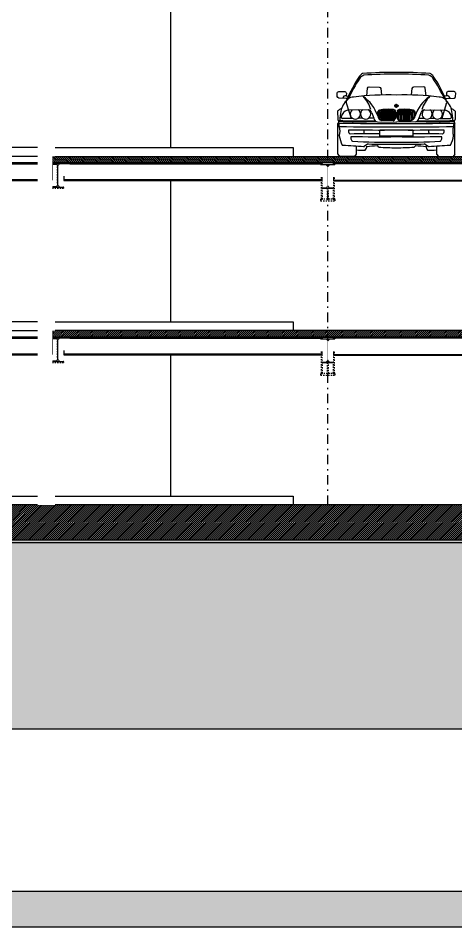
# Model space of a CAD drawing. Header units: millimetres. Extents: x -101 to 3415, y -52 to 1366.
# Drawn here: x 229.3 to 263.8, y 5.5 to 77 of the extents above; entities that cross this region are included whole.
import ezdxf

# ---------------------------------------------------------------- set-up
doc = ezdxf.new("R2010")
doc.units = ezdxf.units.MM
doc.set_wipeout_variables(frame=1)
doc.linetypes.add('DASHDOT2', pattern=[0.5, 0.25, -0.125, 0, -0.125])
doc.linetypes.add('OCULTA2', pattern=[0.3, 0.2, -0.1])
doc.layers.add('00_ARQ', color=8, linetype='Continuous')
doc.layers.add('A-ESTRUCTURA', color=6, linetype='Continuous')
pattern_1 = [(45, (-3488.39546, -6.62335), (-0.07699871, 0.07699871), [])]

# ---------------------------------------------------------------- blocks, each defined once
blk = doc.blocks.new('*U75')
at = {"linetype": 'Continuous'}
for points in [[(0.02, 0.74), (0.012, 0.751), (-0.001, 0.74)], [(0.009, 0.75), (-0.001, 0.74), (0.012, 0.751)], [(-0.001, 0.74), (0.009, 0.75), (-0.001, 0.743)], [(0.006, 0.749), (-0.001, 0.743), (0.009, 0.75)], [(-0.001, 0.743), (0.006, 0.749), (0.001, 0.745)], [(0.003, 0.747), (0.001, 0.745), (0.006, 0.749)], [(0.012, 0.751), (0.02, 0.74), (0.016, 0.752)], [(0.02, 0.752), (0.016, 0.752), (0.02, 0.74)], [(0.02, 0.726), (0.024, 0.726), (0.02, 0.74)], [(0.027, 0.727), (0.02, 0.74), (0.024, 0.726)], [(0.02, 0.74), (0.027, 0.727), (0.041, 0.74)], [(0.031, 0.728), (0.041, 0.74), (0.027, 0.727)], [(0.041, 0.74), (0.031, 0.728), (0.041, 0.738)], [(0.034, 0.73), (0.041, 0.738), (0.031, 0.728)], [(0.041, 0.738), (0.034, 0.73), (0.04, 0.736)], [(0.037, 0.731), (0.04, 0.736), (0.034, 0.73)], [(0.04, 0.736), (0.037, 0.731), (0.039, 0.733)]]:
    blk.add_solid(points, dxfattribs=at)
blk = doc.blocks.new('ff987')
at = {"ltscale": 2}
blk.add_wipeout([(737.914, 137.564), (737.914, 138.051), (737.925, 138.065), (737.923, 138.072), (737.922, 138.081), (737.923, 138.088), (737.924, 138.101), (737.92, 138.101), (737.918, 138.103), (737.915, 138.105), (737.913, 138.107), (737.912, 138.11), (737.912, 138.113), (737.913, 138.117), (737.91, 138.247), (737.919, 138.255), (737.927, 138.263), (737.935, 138.269), (737.94, 138.272), (737.951, 138.279), (737.961, 138.284), (737.974, 138.29), (737.978, 138.3), (737.983, 138.312), (737.987, 138.322), (737.991, 138.332), (737.996, 138.34), (738.001, 138.35), (738.007, 138.36), (738.014, 138.371), (738.021, 138.38), (738.028, 138.389), (738.036, 138.399), (738.044, 138.408), (738.05, 138.414), (738.054, 138.418), (738.067, 138.45), (738.047, 138.45), (737.928, 138.456), (737.924, 138.457), (737.919, 138.458), (737.915, 138.461), (737.912, 138.464), (737.909, 138.467), (737.907, 138.471), (737.905, 138.476), (737.905, 138.48), (737.903, 138.532), (737.903, 138.537), (737.904, 138.542), (737.907, 138.546), (737.91, 138.55), (737.914, 138.553), (737.918, 138.556), (737.923, 138.557), (737.928, 138.558), (738.025, 138.558), (738.03, 138.557), (738.035, 138.556), (738.039, 138.554), (738.043, 138.55), (738.047, 138.546), (738.049, 138.542), (738.05, 138.537), (738.05, 138.532), (738.049, 138.489), (738.084, 138.488), (738.119, 138.563), (738.15, 138.624), (738.166, 138.654), (738.192, 138.699), (738.23, 138.761), (738.252, 138.795), (738.258, 138.805), (738.265, 138.813), (738.271, 138.82), (738.278, 138.827), (738.285, 138.832), (738.292, 138.837), (738.301, 138.842), (738.307, 138.845), (738.311, 138.846), (738.468, 138.856), (738.506, 138.858), (738.56, 138.86), (738.613, 138.862), (738.647, 138.863), (738.692, 138.864), (738.741, 138.865), (738.777, 138.865), (738.827, 138.865), (738.861, 138.865), (738.898, 138.865), (738.96, 138.865), (738.999, 138.864), (739.039, 138.863), (739.07, 138.862), (739.11, 138.861), (739.144, 138.86), (739.18, 138.858), (739.223, 138.856), (739.264, 138.854), (739.305, 138.851), (739.361, 138.848), (739.381, 138.846), (739.386, 138.845), (739.395, 138.84), (739.404, 138.834), (739.413, 138.828), (739.421, 138.82), (739.429, 138.812), (739.434, 138.805), (739.438, 138.799), (739.445, 138.789), (739.451, 138.779), (739.456, 138.771), (739.465, 138.758), (739.473, 138.745), (739.478, 138.736), (739.485, 138.725), (739.489, 138.718), (739.495, 138.709), (739.505, 138.692), (739.513, 138.677), (739.554, 138.602), (739.594, 138.519), (739.609, 138.488), (739.644, 138.489), (739.642, 138.532), (739.642, 138.537), (739.644, 138.542), (739.646, 138.546), (739.649, 138.55), (739.653, 138.553), (739.657, 138.556), (739.662, 138.557), (739.667, 138.558), (739.765, 138.558), (739.769, 138.557), (739.774, 138.556), (739.779, 138.553), (739.783, 138.55), (739.786, 138.546), (739.788, 138.542), (739.789, 138.537), (739.79, 138.532), (739.788, 138.48), (739.787, 138.476), (739.786, 138.471), (739.784, 138.467), (739.781, 138.464), (739.777, 138.461), (739.773, 138.458), (739.769, 138.457), (739.764, 138.456), (739.646, 138.45), (739.625, 138.45), (739.638, 138.418), (739.653, 138.402), (739.662, 138.392), (739.672, 138.379), (739.681, 138.367), (739.688, 138.355), (739.698, 138.338), (739.705, 138.324), (739.71, 138.311), (739.714, 138.301), (739.716, 138.295), (739.718, 138.29), (739.729, 138.286), (739.739, 138.28), (739.745, 138.277), (739.757, 138.269), (739.763, 138.265), (739.769, 138.26), (739.776, 138.253), (739.782, 138.247), (739.78, 138.117), (739.78, 138.114), (739.78, 138.11), (739.779, 138.107), (739.777, 138.105), (739.775, 138.103), (739.772, 138.101), (739.769, 138.101), (739.77, 138.088), (739.77, 138.082), (739.77, 138.076), (739.769, 138.069), (739.767, 138.065), (739.778, 138.051), (739.778, 137.564), (739.751, 137.529), (739.514, 137.529), (739.485, 137.564), (739.485, 137.63), (739.464, 137.628), (739.447, 137.627), (739.43, 137.627), (739.413, 137.627), (739.394, 137.627), (739.369, 137.627), (739.341, 137.629), (739.337, 137.634), (739.333, 137.639), (739.33, 137.645), (739.327, 137.65), (739.326, 137.652), (739.324, 137.658), (739.322, 137.661), (739.32, 137.669), (739.319, 137.674), (739.318, 137.679), (739.317, 137.688), (739.153, 137.7), (739.128, 137.676), (739.029, 137.67), (738.971, 137.667), (738.92, 137.666), (738.872, 137.665), (738.799, 137.666), (738.735, 137.667), (738.659, 137.67), (738.564, 137.676), (738.539, 137.7), (738.375, 137.688), (738.374, 137.679), (738.373, 137.671), (738.37, 137.661), (738.367, 137.653), (738.363, 137.645), (738.357, 137.636), (738.351, 137.629), (738.32, 137.627), (738.3, 137.627), (738.273, 137.627), (738.248, 137.627), (738.228, 137.628), (738.207, 137.63), (738.207, 137.564), (738.179, 137.529), (737.942, 137.529), (737.914, 137.564), (737.914, 138.051)], dxfattribs=at)
for p, q in [((738.053, 138.365), (738.124, 138.133)), ((738.846, 138.334), (738.818, 138.334)), ((738.846, 138.353), (738.846, 138.312)), ((738.846, 138.334), (738.875, 138.334)), ((739.64, 138.365), (739.568, 138.133)), ((737.91, 138.247), (737.913, 138.117)), ((738.399, 138.271), (738.067, 138.266)), ((738.455, 138.223), (738.488, 138.135)), ((739.237, 138.223), (739.204, 138.135)), ((739.293, 138.271), (739.625, 138.266)), ((739.782, 138.247), (739.78, 138.117)), ((737.925, 138.065), (737.914, 138.051)), ((737.914, 137.564), (737.914, 138.051)), ((738.15, 138.133), (737.988, 138.133)), ((738.314, 138.134), (738.235, 138.134)), ((738.488, 138.135), (738.401, 138.134)), ((738.548, 138.077), (738.846, 138.071)), ((738.796, 138.095), (738.609, 138.098)), ((738.793, 138.107), (738.611, 138.11)), ((739.145, 138.077), (738.846, 138.071)), ((738.897, 138.095), (739.084, 138.098)), ((738.9, 138.107), (739.082, 138.11)), ((739.204, 138.135), (739.291, 138.134)), ((739.378, 138.134), (739.457, 138.134)), ((739.542, 138.133), (739.705, 138.133)), ((739.767, 138.065), (739.778, 138.051)), ((739.778, 137.564), (739.778, 138.051)), ((738.389, 137.724), (738.336, 137.684)), ((738.539, 137.7), (738.564, 137.676)), ((739.153, 137.7), (739.128, 137.676)), ((739.303, 137.724), (739.357, 137.684)), ((737.914, 137.564), (737.942, 137.529)), ((739.778, 137.564), (739.751, 137.529))]:
    blk.add_line(p, q)
for points in [[(738.374, 138.493), (738.386, 138.611, -0.39468), (738.412, 138.634), (738.574, 138.628, -0.373485), (738.598, 138.606), (738.609, 138.505)], [(739.318, 138.493), (739.306, 138.611, 0.39468), (739.28, 138.634), (739.118, 138.628, 0.373485), (739.094, 138.606), (739.084, 138.505)], [(738.047, 138.45), (737.928, 138.456, -0.388548), (737.905, 138.48), (737.903, 138.532, -0.424512), (737.928, 138.558), (738.025, 138.558, -0.427012), (738.05, 138.532), (738.049, 138.489)], [(739.646, 138.45), (739.764, 138.456, 0.388548), (739.788, 138.48), (739.79, 138.532, 0.424512), (739.765, 138.558), (739.667, 138.558, 0.427012), (739.642, 138.532), (739.644, 138.489)]]:
    blk.add_lwpolyline(points, format="xyb")
for points in [[(738.049, 138.489), (738.085, 138.488)], [(739.644, 138.489), (739.608, 138.488)], [(738.067, 138.45), (738.047, 138.45)], [(739.625, 138.45), (739.646, 138.45)], [(738.598, 138.231), (738.595, 138.136), (738.588, 138.139), (738.585, 138.231)], [(738.622, 138.242), (738.618, 138.118), (738.612, 138.12), (738.61, 138.242)], [(738.645, 138.249), (738.641, 138.116), (738.635, 138.115), (738.633, 138.249)], [(738.668, 138.249), (738.664, 138.116), (738.658, 138.115), (738.656, 138.249)], [(738.693, 138.249), (738.689, 138.116), (738.683, 138.115), (738.68, 138.249)], [(738.716, 138.249), (738.712, 138.116), (738.706, 138.115), (738.703, 138.249)], [(738.739, 138.249), (738.735, 138.116), (738.729, 138.115), (738.726, 138.249)], [(738.763, 138.249), (738.759, 138.116), (738.753, 138.115), (738.751, 138.249)], [(738.786, 138.249), (738.782, 138.116), (738.776, 138.115), (738.774, 138.249)], [(738.81, 138.243), (738.806, 138.127), (738.8, 138.124), (738.797, 138.243)], [(738.882, 138.243), (738.886, 138.127), (738.893, 138.124), (738.895, 138.243)], [(738.906, 138.249), (738.91, 138.116), (738.916, 138.115), (738.919, 138.249)], [(738.929, 138.249), (738.933, 138.116), (738.939, 138.115), (738.942, 138.249)], [(738.954, 138.249), (738.958, 138.116), (738.964, 138.115), (738.966, 138.249)], [(738.977, 138.249), (738.981, 138.116), (738.987, 138.115), (738.989, 138.249)], [(739, 138.249), (739.004, 138.116), (739.01, 138.115), (739.012, 138.249)], [(739.024, 138.249), (739.028, 138.116), (739.034, 138.115), (739.037, 138.249)], [(739.047, 138.249), (739.051, 138.116), (739.057, 138.115), (739.06, 138.249)], [(739.07, 138.242), (739.074, 138.118), (739.081, 138.12), (739.083, 138.242)], [(739.095, 138.231), (739.098, 138.136), (739.105, 138.139), (739.107, 138.231)], [(738.207, 137.691), (738.207, 137.564), (738.179, 137.529)], [(739.485, 137.691), (739.485, 137.564), (739.514, 137.529)], [(738.179, 137.529), (737.942, 137.529)], [(739.514, 137.529), (739.751, 137.529)]]:
    blk.add_lwpolyline(points)
blk.add_lwpolyline([(738.582, 137.949), (739.11, 137.949), (739.11, 137.848), (738.582, 137.848)], close=True)
for centre, radius, start, end in [((740.039, 137.618), 2.14, 146.3329, 158.0687), ((740.942, 137.059), 3.18, 147.3909, 154.3091), ((738.36, 138.731), 0.126, 115.2405, 144.0982), ((738.366, 138.699), 0.126, 107.221, 144.0982), ((738.312, 138.834), 0.0125, 94.1186, 115.2405), ((738.841, 131.486), 7.379, 89.9593, 94.1186), ((738.841, 131.458), 7.379, 89.9593, 93.9835), ((738.851, 131.486), 7.379, 85.8814, 90.0407), ((738.851, 131.458), 7.379, 86.0165, 90.0407), ((739.327, 138.699), 0.126, 35.9018, 72.779), ((739.381, 138.834), 0.0125, 64.7595, 85.8814), ((739.332, 138.731), 0.126, 35.9018, 64.7595), ((736.75, 137.059), 3.18, 25.6909, 32.6091), ((737.653, 137.618), 2.14, 21.9313, 33.6671), ((738.037, 138.445), 0.0462, 75.8682, 169.6838), ((738.164, 138.338), 0.133, 89.0771, 131.2224), ((738.69, 134.597), 3.909, 87.7127, 97.7036), ((738.166, 138.471), 8.664560171098183e-15, 100.6435, 85.2364), ((737.944, 137.962), 0.641, 19.1365, 54.427), ((737.881, 138.087), 0.59, 18.3366, 42.3268), ((739.002, 134.597), 3.909, 82.2964, 92.2873), ((739.749, 137.962), 0.641, 125.573, 160.8635), ((739.812, 138.087), 0.59, 137.6732, 161.6634), ((739.526, 138.471), 8.664560171098183e-15, 94.7636, 79.3565), ((739.528, 138.338), 0.133, 48.7776, 90.9229), ((739.655, 138.445), 0.0462, 10.3162, 104.1318), ((738.276, 138.191), 0.317, 130.2599, 170.2797), ((738.094, 138.39), 0.0489, 119.0191, 211.2062), ((739.417, 138.191), 0.317, 9.7203, 49.7401), ((739.598, 138.39), 0.0489, 328.7938, 60.9809), ((738.046, 138.114), 0.19, 112.188, 135.6351), ((738.726, 138.081), 0.78, 167.9135, 178.5574), ((738.106, 138.132), 0.139, 106.1691, 169.0578), ((738.192, 138.202), 0.0809, 126.5762, 55.287), ((738.357, 138.202), 0.0809, 123.1744, 58.6889), ((738.387, 138.201), 0.0711, 17.5293, 80.3201), ((738.64, 138.204), 0.0964, 151.9697, 198.8052), ((738.634, 138.179), 0.0855, 184.615, 252.4351), ((738.584, 138.233), 0.0327, 104.5651, 151.9697), ((738.64, 138.204), 0.0838, 151.9697, 198.8052), ((738.634, 138.179), 0.073, 184.615, 251.0589), ((738.584, 138.233), 0.0202, 104.5651, 151.9697), ((738.719, 137.347), 0.93, 85.0201, 98.8691), ((738.719, 137.347), 0.917, 85.0201, 98.8691), ((738.591, 138.231), 0.00628, 356.5519, 182.1394), ((738.616, 138.242), 0.00628, 356.5519, 182.1394), ((738.639, 138.249), 0.00628, 356.5519, 182.1394), ((738.662, 138.249), 0.00628, 356.5519, 182.1394), ((738.687, 138.249), 0.00628, 356.5519, 182.1394), ((738.71, 138.249), 0.00628, 356.5519, 182.1394), ((738.733, 138.249), 0.00628, 356.5519, 182.1394), ((738.757, 138.249), 0.00628, 356.5519, 182.1394), ((738.78, 138.249), 0.00628, 356.5519, 182.1394), ((738.757, 138.17), 0.0719, 299.2006, 11.9326), ((738.759, 138.168), 0.0824, 296.3682, 9.8995), ((738.804, 138.243), 0.00628, 356.5519, 182.1394), ((738.801, 138.239), 0.0336, 356.0682, 92.2158), ((738.801, 138.239), 0.021, 356.0682, 92.2158), ((738.725, 138.201), 0.104, 351.1326, 20.9348), ((738.741, 138.2), 0.1, 349.9164, 21.5141), ((738.951, 138.2), 0.1, 158.4859, 190.0836), ((738.933, 138.168), 0.0824, 170.1005, 243.6318), ((738.891, 138.239), 0.0336, 87.7842, 183.9318), ((738.967, 138.201), 0.104, 159.0652, 188.8674), ((738.935, 138.17), 0.0719, 168.0674, 240.7994), ((738.891, 138.239), 0.021, 87.7842, 183.9318), ((738.889, 138.243), 0.00628, 357.8606, 183.4481), ((738.973, 137.347), 0.93, 81.1309, 94.9799), ((738.973, 137.347), 0.917, 81.1309, 94.9799), ((738.912, 138.249), 0.00628, 357.8606, 183.4481), ((738.935, 138.249), 0.00628, 357.8606, 183.4481), ((738.96, 138.249), 0.00628, 357.8606, 183.4481), ((738.983, 138.249), 0.00628, 357.8606, 183.4481), ((739.006, 138.249), 0.00628, 357.8606, 183.4481), ((739.03, 138.249), 0.00628, 357.8606, 183.4481), ((739.053, 138.249), 0.00628, 357.8606, 183.4481), ((739.077, 138.242), 0.00628, 357.8606, 183.4481), ((739.058, 138.179), 0.073, 288.9411, 355.385), ((739.058, 138.179), 0.0855, 287.5649, 355.385), ((739.101, 138.231), 0.00628, 357.8606, 183.4481), ((739.108, 138.233), 0.0202, 28.0303, 75.4349), ((739.108, 138.233), 0.0327, 28.0303, 75.4349), ((739.052, 138.204), 0.0838, 341.1948, 28.0303), ((739.052, 138.204), 0.0964, 341.1948, 28.0303), ((739.305, 138.201), 0.0711, 99.6799, 162.4707), ((739.335, 138.202), 0.0809, 121.3111, 56.8256), ((739.5, 138.202), 0.0809, 124.713, 53.4238), ((739.587, 138.132), 0.139, 10.9422, 73.8309), ((739.646, 138.114), 0.19, 44.3649, 67.812), ((738.966, 138.081), 0.78, 1.4426, 12.0865), ((737.924, 138.113), 0.0119, 160.1924, 267.2309), ((737.962, 138.081), 0.0395, 168.9451, 215.0286), ((738.246, 143.852), 5.773, 266.789, 272.719), ((738.246, 143.852), 5.76, 266.789, 272.576), ((738.048, 138.047), 0.119, 174.7099, 200.7516), ((738.612, 177.634), 39.582, 269.0114, 270.3387), ((737.988, 138.152), 0.0195, 159.8292, 269.605), ((738.552, 138.141), 0.0642, 185.9358, 266.1092), ((739.08, 177.634), 39.582, 269.6613, 270.9886), ((739.14, 138.141), 0.0642, 273.8908, 354.0642), ((739.446, 143.852), 5.773, 267.281, 273.211), ((739.446, 143.852), 5.76, 267.424, 273.211), ((739.705, 138.152), 0.0195, 270.395, 20.1708), ((739.644, 138.047), 0.119, 339.2484, 5.2901), ((739.731, 138.081), 0.0395, 324.9714, 11.0549), ((739.768, 138.113), 0.0119, 272.7691, 19.8076), ((737.751, 137.929), 0.2, 338.0176, 22.0188), ((738.615, 177.58), 39.582, 269.0177, 270.3345), ((738.126, 137.926), 0.0436, 170.4848, 252.96), ((738.123, 137.927), 0.0405, 142.7978, 171.5357), ((738.619, 177.53), 39.582, 269.2346, 270.3283), ((738.666, 107.924), 29.965, 90.1604, 91.057), ((738.241, 137.925), 0.0943, 336.4612, 16.3888), ((739.077, 177.58), 39.582, 269.6655, 270.9823), ((739.073, 177.53), 39.582, 269.6717, 270.7654), ((739.027, 107.924), 29.965, 88.943, 89.8396), ((739.452, 137.925), 0.0943, 163.6112, 203.5388), ((739.566, 137.926), 0.0436, 287.04, 9.5152), ((739.569, 137.927), 0.0405, 8.4643, 37.2022), ((739.942, 137.929), 0.2, 157.9812, 201.9824), ((738.373, 137.92), 0.441, 188.513, 208.537), ((738.168, 137.821), 0.0477, 147.1823, 193.6801), ((738.204, 137.833), 0.0855, 195.7325, 229.5268), ((738.54, 149.909), 12.069, 268.0454, 271.4552), ((738.738, 149.823), 12.069, 267.1876, 270.5115), ((739.153, 149.909), 12.069, 268.5448, 271.9546), ((738.954, 149.823), 12.069, 269.4885, 272.8124), ((739.488, 137.833), 0.0855, 310.4732, 344.2675), ((739.524, 137.821), 0.0477, 346.3199, 32.8177), ((739.32, 137.92), 0.441, 331.463, 351.487), ((737.996, 137.715), 0.0125, 208.537, 267.6346), ((737.704, 130.628), 7.08, 84.9488, 87.6346), ((738.287, 138.606), 0.979, 265.3196, 273.7649), ((738.328, 137.694), 0.0125, 264.9488, 307.0943), ((738.276, 137.694), 0.0997, 319.4138, 356.951), ((737.65, 148.97), 11.305, 273.6769, 274.5091), ((738.397, 137.714), 0.0125, 88.3795, 127.0943), ((738.738, 149.791), 12.069, 268.3795, 270.5115), ((738.836, 141.292), 3.626, 265.7036, 270.1596), ((738.954, 149.791), 12.069, 269.4885, 271.6205), ((738.856, 141.292), 3.626, 269.8404, 274.2964), ((740.042, 148.97), 11.305, 265.4909, 266.3231), ((739.296, 137.714), 0.0125, 52.9057, 91.6205), ((739.417, 137.694), 0.0997, 183.049, 220.5862), ((739.405, 138.606), 0.979, 266.2351, 274.6804), ((739.364, 137.694), 0.0125, 232.9057, 275.0512), ((739.989, 130.628), 7.08, 92.3654, 95.0512), ((739.696, 137.715), 0.0125, 272.3654, 331.463)]:
    blk.add_arc(centre, radius, start, end)
blk.add_ellipse((738.847, 138.333), major_axis=(-0.0233, 0), ratio=0.607809, start_param=-1.557878, end_param=1.557878)
at = {"extrusion": (0, 0, -1)}
blk.add_ellipse((738.846, 138.333), major_axis=(0.0233, 0), ratio=0.607809, start_param=-1.557878, end_param=1.557878, dxfattribs=at)
for points in [[(738.846, 138.353), (738.841, 138.353), (738.836, 138.352), (738.826, 138.347), (738.821, 138.343), (738.818, 138.335), (738.818, 138.337), (738.818, 138.335), (738.818, 138.332), (738.818, 138.329), (738.822, 138.323), (738.825, 138.32), (738.833, 138.316), (738.837, 138.314), (738.843, 138.313), (738.845, 138.313), (738.846, 138.313)], [(738.846, 138.353), (738.851, 138.353), (738.856, 138.352), (738.867, 138.347), (738.871, 138.343), (738.874, 138.335), (738.875, 138.337), (738.875, 138.335), (738.875, 138.332), (738.874, 138.329), (738.871, 138.323), (738.868, 138.32), (738.86, 138.316), (738.855, 138.314), (738.849, 138.313), (738.848, 138.313), (738.846, 138.313)]]:
    blk.add_open_spline(points, degree=3, knots=[4.723926, 4.723926, 4.723926, 4.723926, 5.284182, 5.284182, 6.025018, 6.025018, 6.283185, 6.283185, 6.283185, 6.624538, 6.624538, 7.153094, 7.153094, 7.68165, 7.68165, 7.842804, 7.842804, 7.842804, 7.842804])
at = {"xscale": 1.090000000000032, "yscale": 1.090000000000032, "zscale": 1.090000000000032}
blk.add_blockref('*U75', (738.825, 137.527), dxfattribs=at)
blk = doc.blocks.new('A$C0F3E0099')
at = {"layer": 'A-ESTRUCTURA', "color": 8, "linetype": 'OCULTA2', "ltscale": 0.1}
for points in [[(-0.125, 0.025), (0.125, 0.025), (0.125, 0), (-0.125, 0)], [(-0.09, 0), (-0.09, -0.6), (-0.115, -0.6), (-0.115, 0)], [(0.115, 0), (0.115, -0.6), (0.09, -0.6), (0.09, 0)], [(0.0125, -0.413), (0.0125, -0.6), (-0.0125, -0.6), (-0.0125, -0.413)], [(-0.125, -0.6), (0.125, -0.6), (0.125, -0.625), (-0.125, -0.625)]]:
    blk.add_lwpolyline(points, close=True, dxfattribs=at)
blk = doc.blocks.new('A$C4DC86443')
at = {"layer": 'A-ESTRUCTURA', "color": 8, "linetype": 'OCULTA2', "ltscale": 0.1}
for points in [[(-0.075, 0.01), (0.075, 0.01), (0.075, 0), (-0.075, 0)], [(0.00485, -0.353), (0.00485, -0.053), (0.01485, -0.053), (0.01485, -0.353)], [(-0.1, -0.413), (0.1, -0.413), (0.1, -0.423), (-0.1, -0.423)]]:
    blk.add_lwpolyline(points, close=True, dxfattribs=at)

msp = doc.modelspace()

# ---------------------------------------------------------------- hatches: boundary and pattern name
at = {"layer": '00_ARQ'}
h = msp.add_hatch(dxfattribs=at)
h.set_pattern_fill('EARTH', color=9, scale=0.457292, angle=45, style=0)
h.set_pattern_definition([(45, (-3488.3955, -6.6233), (3e-16, 4.1065979), [2.903803, -2.903803]), (45, (-3489.1654, -5.8534), (3e-16, 4.1065979), [2.903803, -2.903803]), (45, (-3489.9354, -5.0834), (3e-16, 4.1065979), [2.903803, -2.903803]), (135, (-3489.9354, -4.57), (-4.1065979, 3e-16), [2.903803, -2.903803]), (135, (-3489.1654, -3.8), (-4.1065979, 3e-16), [2.903803, -2.903803]), (135, (-3488.3955, -3.03), (-4.1065979, 3e-16), [2.903803, -2.903803])])
h.paths.add_polyline_path([(201.99, 72.077), (188.272, 72.077), (188.272, 21.089), (391.208, 21.089), (391.208, 72.077), (342.392, 72.077), (342.392, 34.808), (338.505, 34.808), (338.505, 35.723), (206.602, 35.723), (206.602, 34.808), (201.99, 34.808)])
h = msp.add_hatch(color=9, dxfattribs=at)
edge = h.paths.add_edge_path()
edge.add_line((232.505, 65.368), (232.505, 63.912))
edge.add_arc((232.663, 63.907), 0.158, 178.44975, 258.75488)
edge.add_line((232.632, 63.753), (232.895, 63.753))
edge.add_line((232.895, 63.753), (232.895, 63.68))
edge.add_line((232.895, 63.68), (232.072, 63.68))
edge.add_line((232.072, 63.68), (232.072, 63.753))
edge.add_line((232.072, 63.753), (232.334, 63.753))
edge.add_arc((232.304, 63.907), 0.158, 281.24512, 361.55025)
edge.add_line((232.461, 63.912), (232.461, 65.368))
edge.add_arc((232.334, 65.368), 0.127, 0, 90)
edge.add_line((232.334, 65.495), (232.072, 65.495))
edge.add_line((232.072, 65.495), (232.072, 65.568))
edge.add_line((232.072, 65.568), (232.895, 65.568))
edge.add_line((232.895, 65.568), (232.895, 65.495))
edge.add_line((232.895, 65.495), (232.632, 65.495))
edge.add_arc((232.632, 65.368), 0.127, 90, 180)
h = msp.add_hatch(color=9, dxfattribs=at)
edge = h.paths.add_edge_path()
edge.add_line((253.757, 65.3), (253.757, 63.843))
edge.add_arc((253.914, 63.839), 0.158, 178.44975, 258.75488)
edge.add_line((253.883, 63.684), (254.146, 63.684))
edge.add_line((254.146, 63.684), (254.146, 63.611))
edge.add_line((254.146, 63.611), (253.323, 63.611))
edge.add_line((253.323, 63.611), (253.323, 63.684))
edge.add_line((253.323, 63.684), (253.585, 63.684))
edge.add_arc((253.555, 63.839), 0.158, 281.24512, 361.55025)
edge.add_line((253.712, 63.843), (253.712, 65.3))
edge.add_arc((253.585, 65.3), 0.127, 0, 90)
edge.add_line((253.585, 65.427), (253.323, 65.427))
edge.add_line((253.323, 65.427), (253.323, 65.5))
edge.add_line((253.323, 65.5), (254.146, 65.5))
edge.add_line((254.146, 65.5), (254.146, 65.427))
edge.add_line((254.146, 65.427), (253.883, 65.427))
edge.add_arc((253.883, 65.3), 0.127, 90, 180)
h = msp.add_hatch(color=9, dxfattribs=at)
edge = h.paths.add_edge_path()
edge.add_line((232.505, 51.651), (232.505, 50.194))
edge.add_arc((232.663, 50.19), 0.158, 178.44975, 258.75488)
edge.add_line((232.632, 50.035), (232.895, 50.035))
edge.add_line((232.895, 50.035), (232.895, 49.962))
edge.add_line((232.895, 49.962), (232.072, 49.962))
edge.add_line((232.072, 49.962), (232.072, 50.035))
edge.add_line((232.072, 50.035), (232.334, 50.035))
edge.add_arc((232.304, 50.19), 0.158, 281.24512, 361.55025)
edge.add_line((232.461, 50.194), (232.461, 51.651))
edge.add_arc((232.334, 51.651), 0.127, 0, 90)
edge.add_line((232.334, 51.777), (232.072, 51.777))
edge.add_line((232.072, 51.777), (232.072, 51.851))
edge.add_line((232.072, 51.851), (232.895, 51.851))
edge.add_line((232.895, 51.851), (232.895, 51.777))
edge.add_line((232.895, 51.777), (232.632, 51.777))
edge.add_arc((232.632, 51.651), 0.127, 90, 180)
h = msp.add_hatch(color=9, dxfattribs=at)
edge = h.paths.add_edge_path()
edge.add_line((253.757, 51.582), (253.757, 50.125))
edge.add_arc((253.914, 50.121), 0.158, 178.44975, 258.75488)
edge.add_line((253.883, 49.967), (254.146, 49.967))
edge.add_line((254.146, 49.967), (254.146, 49.893))
edge.add_line((254.146, 49.893), (253.323, 49.893))
edge.add_line((253.323, 49.893), (253.323, 49.967))
edge.add_line((253.323, 49.967), (253.585, 49.967))
edge.add_arc((253.555, 50.121), 0.158, 281.24512, 361.55025)
edge.add_line((253.712, 50.125), (253.712, 51.582))
edge.add_arc((253.585, 51.582), 0.127, 0, 90)
edge.add_line((253.585, 51.709), (253.323, 51.709))
edge.add_line((253.323, 51.709), (253.323, 51.782))
edge.add_line((253.323, 51.782), (254.146, 51.782))
edge.add_line((254.146, 51.782), (254.146, 51.709))
edge.add_line((254.146, 51.709), (253.883, 51.709))
edge.add_arc((253.883, 51.582), 0.127, 90, 180)
h = msp.add_hatch(dxfattribs=at)
h.set_pattern_fill('LINE', color=9, scale=0.034297, angle=45, style=0)
h.set_pattern_definition(pattern_1)
h.paths.add_polyline_path([(342.392, 35.037), (342.392, 38.695), (202.715, 38.695), (202.715, 35.036), (206.374, 35.036), (206.374, 35.951), (338.733, 35.951), (338.733, 35.037)])
at = {"layer": '00_ARQ', "ltscale": 3}
h = msp.add_hatch(dxfattribs=at)
h.set_pattern_fill('ANSI38', color=9, scale=0.045729, style=0)
h.set_pattern_definition([(45, (-3488.39546, -6.62335), (-0.102664947, 0.102664947), []), (135, (-3488.39546, -6.62335), (-0.3079948405, 0.102664947), [0.3629754, -0.21778524])])
h.paths.add_polyline_path([(206.602, 35.723), (206.602, 34.808), (202.715, 34.808), (202.715, 35.036), (206.374, 35.036), (206.374, 35.951), (338.733, 35.951), (338.733, 35.037), (342.392, 35.037), (342.392, 34.808), (338.505, 34.808), (338.505, 35.723)])
at = {"layer": '00_ARQ'}
msp.add_hatch(color=1, dxfattribs=at).paths.add_polyline_path([(193.148, 8.273), (193.148, 5.493), (288.747, 5.493), (288.747, 8.273)])

# ---------------------------------------------------------------- linework, layer by layer
at = {"layer": '00_ARQ', "color": 9, "linetype": 'DASHDOT2', "ltscale": 3}
msp.add_line((253.734, 38.695), (253.734, 195.766), dxfattribs=at)
at = {"layer": '00_ARQ', "color": 9}
for p, q in [((231.296, 66.817), (231.296, 79.11)), ((231.296, 53.098), (231.296, 63.819)), ((231.296, 50.1), (231.296, 39.381))]:
    msp.add_line(p, q, dxfattribs=at)
at = {"layer": '00_ARQ', "color": 9, "ltscale": 2}
for p, q in [((232.026, 66.817), (204.544, 66.817)), ((232.026, 66.131), (204.544, 66.131)), ((232.026, 53.098), (204.544, 53.098)), ((232.026, 52.412), (204.544, 52.412))]:
    msp.add_line(p, q, dxfattribs=at)
at = {"layer": '00_ARQ', "color": 9}
for points in [[(241.348, 79.11), (241.348, 66.817)], [(232.026, 66.817), (251.006, 66.817), (251.006, 66.133)], [(241.348, 64.262), (241.348, 53.098)], [(232.026, 53.098), (251.006, 53.098), (251.006, 52.414)], [(241.348, 50.544), (241.348, 39.381)], [(204.588, 39.381), (251.006, 39.381), (251.006, 38.695)], [(342.392, 35.037), (342.392, 38.695), (202.715, 38.695), (202.715, 35.036), (206.374, 35.036), (206.374, 35.951), (338.733, 35.951), (338.733, 35.037), (342.392, 35.037)]]:
    msp.add_lwpolyline(points, dxfattribs=at)
at = {"layer": '00_ARQ', "color": 9, "ltscale": 2}
for points in [[(232.026, 65.614), (204.544, 65.614), (204.544, 64.229), (232.026, 64.229)], [(204.544, 65.554), (232.026, 65.554), (232.026, 64.288), (204.544, 64.288)], [(253.277, 65.614), (232.941, 65.614), (232.941, 64.229), (253.277, 64.229)], [(232.941, 65.554), (253.277, 65.554), (253.277, 64.288), (232.941, 64.288)], [(286.515, 65.614), (254.192, 65.614), (254.192, 64.201), (286.515, 64.201)], [(254.192, 65.573), (286.515, 65.573), (286.515, 64.242), (254.192, 64.242)], [(232.026, 51.896), (204.544, 51.896), (204.544, 50.511), (232.026, 50.511)], [(204.544, 51.836), (232.026, 51.836), (232.026, 50.571), (204.544, 50.571)], [(253.277, 51.896), (232.941, 51.896), (232.941, 50.511), (253.277, 50.511)], [(232.941, 51.836), (253.277, 51.836), (253.277, 50.571), (232.941, 50.571)], [(278.697, 51.896), (254.192, 51.896), (254.192, 50.483), (278.697, 50.483)], [(254.192, 51.856), (278.697, 51.856), (278.697, 50.524), (254.192, 50.524)]]:
    msp.add_lwpolyline(points, close=True, dxfattribs=at)
at = {"layer": '00_ARQ', "color": 9}
for points in [[(232.505, 65.368), (232.505, 63.912, 0.365479), (232.632, 63.753), (232.895, 63.753), (232.895, 63.68), (232.072, 63.68), (232.072, 63.753), (232.334, 63.753, 0.365479), (232.461, 63.912), (232.461, 65.368, 0.414214), (232.334, 65.495), (232.072, 65.495), (232.072, 65.568), (232.895, 65.568), (232.895, 65.495), (232.632, 65.495, 0.414214)], [(253.757, 65.3), (253.757, 63.843, 0.365479), (253.883, 63.684), (254.146, 63.684), (254.146, 63.611), (253.323, 63.611), (253.323, 63.684), (253.585, 63.684, 0.365479), (253.712, 63.843), (253.712, 65.3, 0.414214), (253.585, 65.427), (253.323, 65.427), (253.323, 65.5), (254.146, 65.5), (254.146, 65.427), (253.883, 65.427, 0.414214)], [(232.505, 51.651), (232.505, 50.194, 0.365479), (232.632, 50.035), (232.895, 50.035), (232.895, 49.962), (232.072, 49.962), (232.072, 50.035), (232.334, 50.035, 0.365479), (232.461, 50.194), (232.461, 51.651, 0.414214), (232.334, 51.777), (232.072, 51.777), (232.072, 51.851), (232.895, 51.851), (232.895, 51.777), (232.632, 51.777, 0.414214)], [(253.757, 51.582), (253.757, 50.125, 0.365479), (253.883, 49.967), (254.146, 49.967), (254.146, 49.893), (253.323, 49.893), (253.323, 49.967), (253.585, 49.967, 0.365479), (253.712, 50.125), (253.712, 51.582, 0.414214), (253.585, 51.709), (253.323, 51.709), (253.323, 51.782), (254.146, 51.782), (254.146, 51.709), (253.883, 51.709, 0.414214)]]:
    msp.add_lwpolyline(points, format="xyb", close=True, dxfattribs=at)
msp.add_lwpolyline([(206.602, 35.723), (206.602, 34.808), (202.715, 34.808), (202.715, 35.036), (206.374, 35.036), (206.374, 35.951), (338.733, 35.951), (338.733, 35.037), (342.392, 35.037), (342.392, 34.808), (338.505, 34.808), (338.505, 35.723)], close=True, dxfattribs=at)
at = {"layer": '00_ARQ', "color": 1}
msp.add_lwpolyline([(193.148, 5.493), (288.747, 5.493), (288.747, 8.273), (193.148, 8.273)], close=True, dxfattribs=at)

# ---------------------------------------------------------------- block references
at = {"layer": '00_ARQ', "color": 9, "extrusion": (0, 0, -1), "xscale": 4.572918431750428, "yscale": 4.572918431750428, "zscale": -4.572918431750772}
for name, p in [('A$C4DC86443', (-232.483, 65.568)), ('A$C0F3E0099', (-253.734, 65.5)), ('A$C4DC86443', (-232.483, 51.851)), ('A$C0F3E0099', (-253.734, 51.782))]:
    msp.add_blockref(name, p, dxfattribs=at)

# ---------------------------------------------------------------- next in the draw order: block references
at = {"layer": '00_ARQ', "color": 9, "xscale": 4.948419862085751, "yscale": 4.948419862085751, "zscale": 4.948419862085751}
msp.add_blockref('ff987', (-3396.99, -614.418), dxfattribs=at)

# ---------------------------------------------------------------- next in the draw order: linework, layer by layer
at = {"layer": '00_ARQ', "color": 9, "ltscale": 2}
msp.add_lwpolyline([(201.99, 72.077), (188.272, 72.077), (188.272, 21.089), (391.208, 21.089), (391.208, 72.077), (342.392, 72.077), (342.392, 34.808), (338.505, 34.808), (338.505, 35.723), (206.602, 35.723), (206.602, 34.808), (201.99, 34.808)], close=True, dxfattribs=at)

# ---------------------------------------------------------------- next in the draw order: wipeouts: each hides what was drawn before it
at = {"color": 9, "ltscale": 2}
for points in [[(252.82, 65.427), (252.82, 64.512), (253.323, 64.512), (253.323, 63.684), (253.585, 63.684), (253.712, 63.843), (253.712, 65.3), (253.585, 65.427)], [(233.398, 51.777), (233.398, 50.863), (232.895, 50.863), (232.895, 50.035), (232.632, 50.035), (232.505, 50.194), (232.505, 51.651), (232.632, 51.777)], [(254.649, 51.709), (254.649, 50.794), (254.146, 50.794), (254.146, 49.967), (253.883, 49.967), (253.757, 50.125), (253.757, 51.582), (253.883, 51.709)]]:
    msp.add_wipeout(points, dxfattribs=at).dxf.layer = '00_ARQ'

# ---------------------------------------------------------------- next in the draw order: hatches: boundary and pattern name
at = {"layer": '00_ARQ'}
h = msp.add_hatch(dxfattribs=at)
h.set_pattern_fill('LINE', color=9, scale=0.034297, angle=45, style=0)
h.set_pattern_definition([(135, (627.50475, 97.80338), (0.07699871, 0.07699871), [])])
h.paths.add_polyline_path([(232.026, 65.614), (232.026, 66.131), (286.941, 66.131), (342.392, 72.787), (342.392, 72.266), (286.972, 65.614)])

# ---------------------------------------------------------------- next in the draw order: linework, layer by layer
at = {"layer": '00_ARQ', "color": 9, "ltscale": 2}
msp.add_lwpolyline([(232.026, 65.614), (232.026, 66.131), (286.941, 66.131), (342.392, 72.787), (342.392, 72.266), (286.972, 65.614)], close=True, dxfattribs=at)

# ---------------------------------------------------------------- next in the draw order: wipeouts: each hides what was drawn before it
at = {"color": 9, "ltscale": 2}
msp.add_wipeout([(252.82, 51.709), (252.82, 50.794), (253.323, 50.794), (253.323, 49.967), (253.585, 49.967), (253.712, 50.125), (253.712, 51.582), (253.585, 51.709)], dxfattribs=at).dxf.layer = '00_ARQ'

# ---------------------------------------------------------------- next in the draw order: hatches: boundary and pattern name
at = {"layer": '00_ARQ'}
h = msp.add_hatch(dxfattribs=at)
h.set_pattern_fill('LINE', color=9, scale=0.034297, angle=45, style=0)
h.set_pattern_definition(pattern_1)
h.paths.add_polyline_path([(232.026, 51.896), (340.563, 51.896), (340.563, 52.414), (232.026, 52.414)])

# ---------------------------------------------------------------- next in the draw order: linework, layer by layer
at = {"layer": '00_ARQ', "color": 9, "ltscale": 2}
msp.add_lwpolyline([(232.026, 51.896), (340.563, 51.896), (340.563, 52.414), (232.026, 52.414)], close=True, dxfattribs=at)

# ---------------------------------------------------------------- next in the draw order: wipeouts: each hides what was drawn before it
at = {"color": 9, "ltscale": 2}
for points in [[(233.398, 65.495), (233.398, 64.581), (232.895, 64.581), (232.895, 63.753), (232.632, 63.753), (232.505, 63.912), (232.505, 65.368), (232.632, 65.495)], [(254.649, 65.427), (254.649, 64.512), (254.146, 64.512), (254.146, 63.684), (253.883, 63.684), (253.757, 63.843), (253.757, 65.3), (253.883, 65.427)]]:
    msp.add_wipeout(points, dxfattribs=at).dxf.layer = '00_ARQ'

# ---------------------------------------------------------------- next in the draw order: wipeouts: each hides what was drawn before it
at = {"color": 9}
msp.add_wipeout([(230.883, 78.726), (232.026, 78.726), (232.026, 38.695), (230.883, 38.695)], dxfattribs=at).dxf.layer = '00_ARQ'

# ---------------------------------------------------------------- next in the draw order: wipeouts: each hides what was drawn before it
for points in [[(232.026, 70.02), (232.026, 66.133), (232.255, 66.133), (232.255, 70.02)], [(232.026, 56.301), (232.026, 52.414), (232.255, 52.414), (232.255, 56.301)], [(232.026, 44.158), (204.588, 44.158), (204.588, 43.701), (232.026, 43.701)], [(232.026, 42.582), (232.026, 38.695), (232.255, 38.695), (232.255, 42.582)]]:
    msp.add_wipeout(points, dxfattribs=at).dxf.layer = '00_ARQ'

doc.saveas('drawing.dxf')
